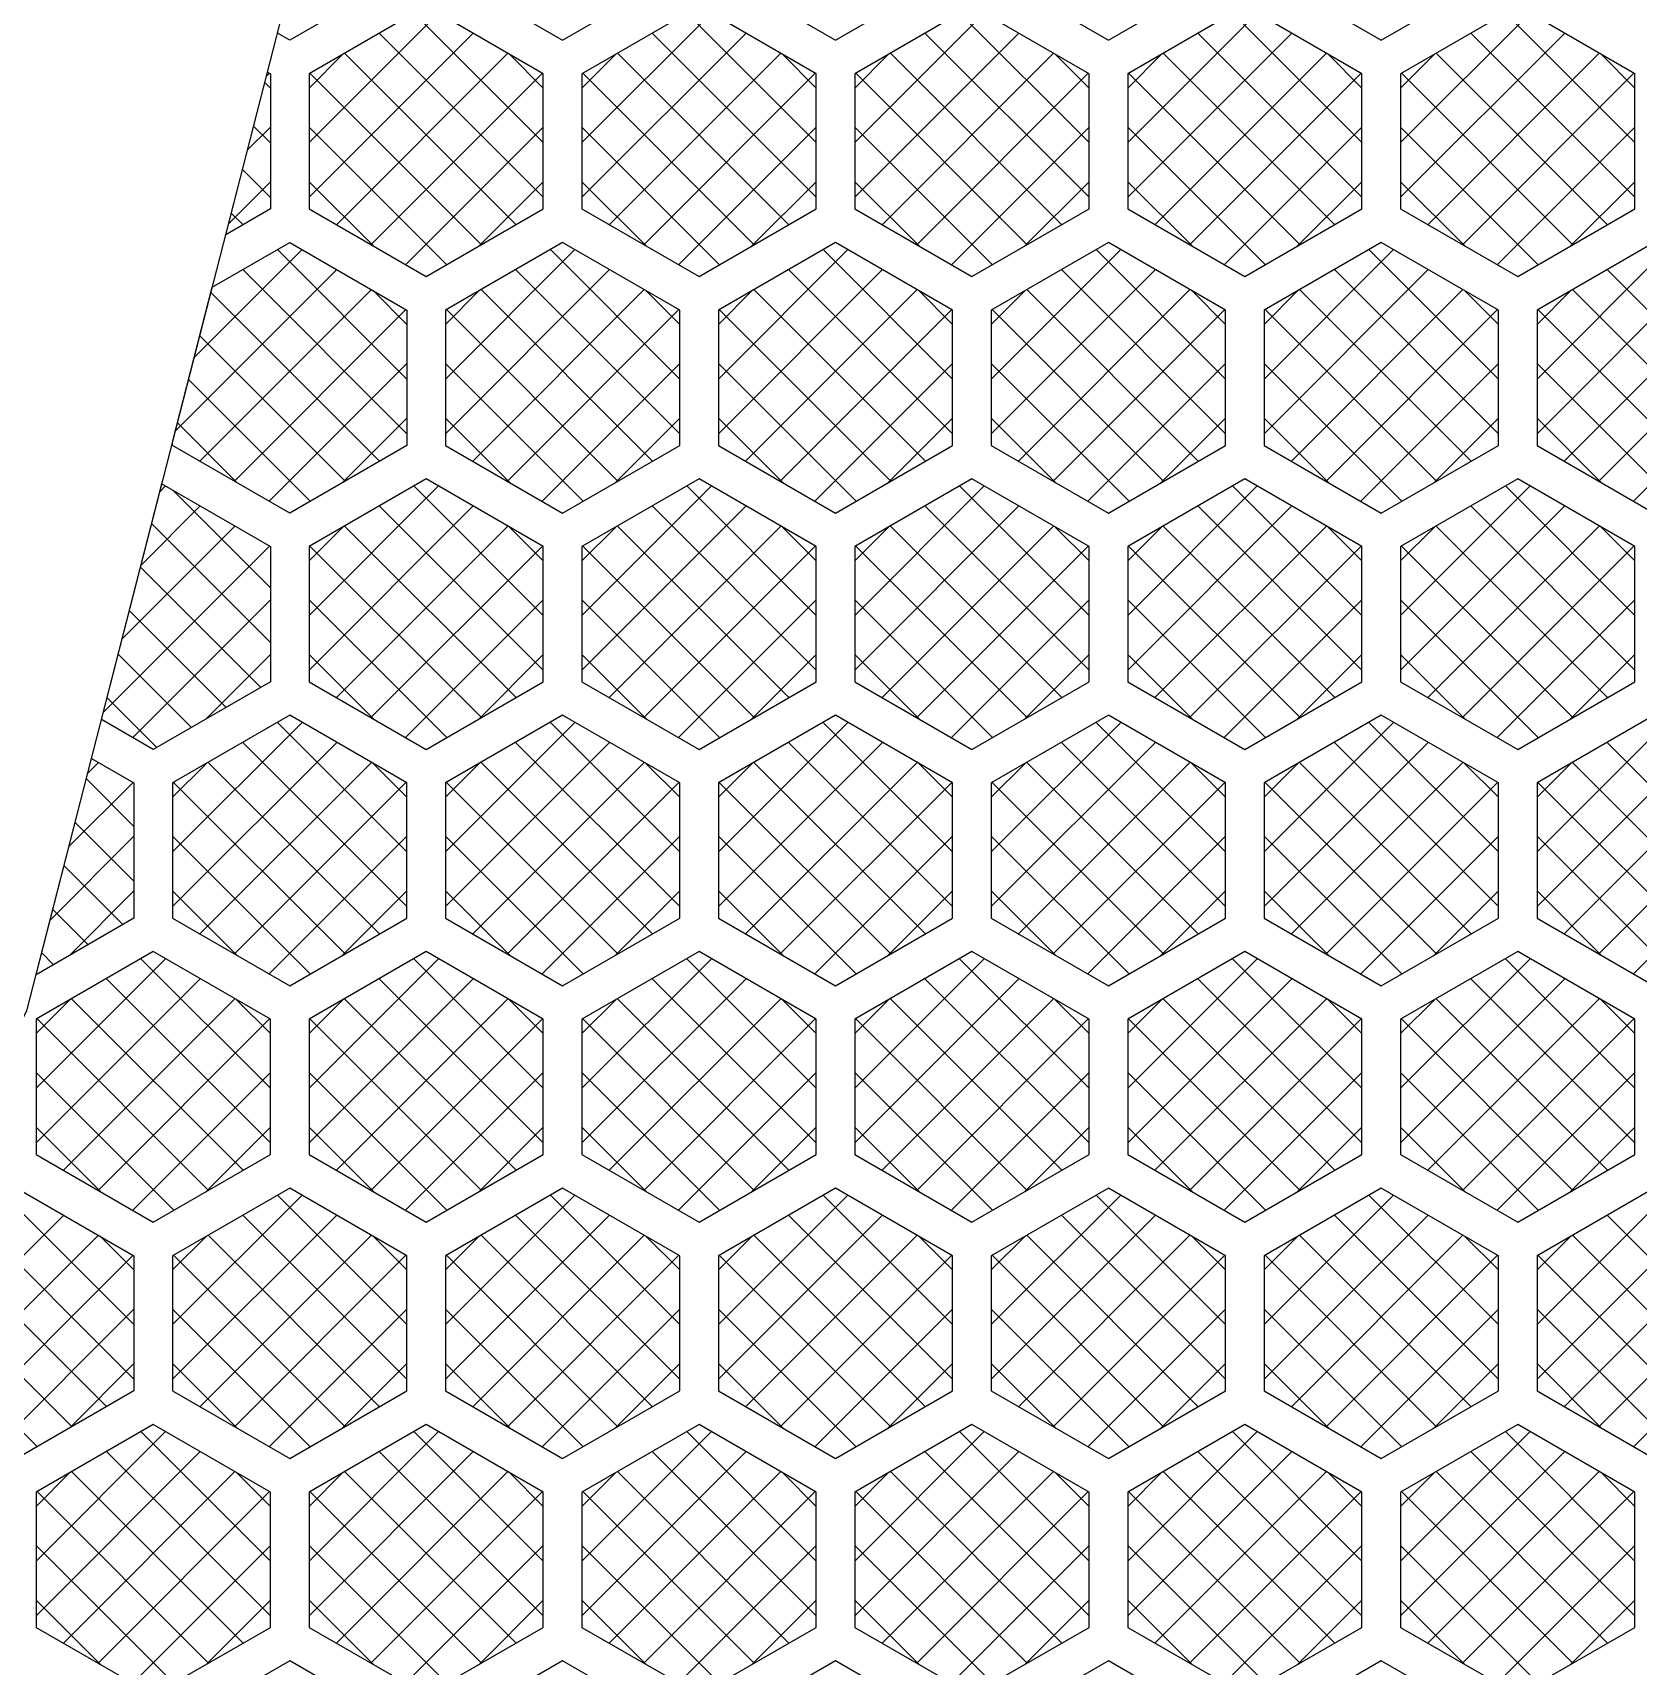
# Model space of a CAD drawing. Header units: millimetres. Extents: x -54 to 79, y -33 to 62.
# Drawn here: x -32.32 to -11.54, y 8.17 to 29.3 of the extents above; entities that cross this region are included whole.
import ezdxf

# ---------------------------------------------------------------- set-up
doc = ezdxf.new("R2010")
doc.units = ezdxf.units.MM
for name, color, linetype in [('fill', 4, 'Continuous'), ('outline', 3, 'Continuous'), ('pattern', 5, 'Continuous')]:
    doc.layers.add(name, color=color, linetype=linetype)

msp = doc.modelspace()

# ---------------------------------------------------------------- linework, layer by layer
at = {"layer": 'fill'}
for points in [[(-28.745, 27.876), (-27.07, 29.551)], [(-27.389, 29.551), (-25.714, 27.876)], [(-25.214, 27.876), (-23.539, 29.551)], [(-23.858, 29.551), (-22.183, 27.876)], [(-21.683, 27.876), (-20.008, 29.551)], [(-20.327, 29.551), (-18.652, 27.876)], [(-18.152, 27.876), (-16.477, 29.551)], [(-16.796, 29.551), (-15.121, 27.876)], [(-14.621, 27.876), (-12.946, 29.551)], [(-13.265, 29.551), (-11.59, 27.876)], [(-28.745, 27.169), (-26.622, 29.292)], [(-27.837, 29.292), (-25.714, 27.169)], [(-25.214, 27.169), (-23.091, 29.292)], [(-24.306, 29.292), (-22.183, 27.169)], [(-21.683, 27.169), (-19.56, 29.292)], [(-20.775, 29.292), (-18.652, 27.169)], [(-18.152, 27.169), (-16.028, 29.292)], [(-17.244, 29.292), (-15.121, 27.169)], [(-14.621, 27.169), (-12.497, 29.292)], [(-13.713, 29.292), (-11.59, 27.169)], [(-28.745, 28.583), (-28.308, 29.02)], [(-28.392, 26.814), (-26.173, 29.033)], [(-28.285, 29.033), (-26.067, 26.814)], [(-26.151, 29.02), (-25.714, 28.583)], [(-25.214, 28.583), (-24.776, 29.02)], [(-24.861, 26.814), (-22.642, 29.033)], [(-24.754, 29.033), (-22.535, 26.814)], [(-22.62, 29.02), (-22.183, 28.583)], [(-21.683, 28.583), (-21.245, 29.02)], [(-21.33, 26.814), (-19.111, 29.033)], [(-21.223, 29.033), (-19.004, 26.814)], [(-19.089, 29.02), (-18.652, 28.583)], [(-18.152, 28.583), (-17.714, 29.02)], [(-17.799, 26.814), (-15.58, 29.033)], [(-17.692, 29.033), (-15.473, 26.814)], [(-15.558, 29.02), (-15.121, 28.583)], [(-14.621, 28.583), (-14.183, 29.02)], [(-14.268, 26.814), (-12.049, 29.033)], [(-14.161, 29.033), (-11.942, 26.814)], [(-12.027, 29.02), (-11.59, 28.583)], [(-29.298, 28.733), (-29.256, 28.774)], [(-28.734, 28.774), (-26.515, 26.555)], [(-27.944, 26.555), (-25.725, 28.774)], [(-25.203, 28.774), (-22.984, 26.555)], [(-24.413, 26.555), (-22.194, 28.774)], [(-21.672, 28.774), (-19.453, 26.555)], [(-20.882, 26.555), (-18.663, 28.774)], [(-18.14, 28.774), (-15.922, 26.555)], [(-17.351, 26.555), (-15.132, 28.774)], [(-14.609, 28.774), (-12.39, 26.555)], [(-13.82, 26.555), (-11.601, 28.774)], [(-29.318, 28.654), (-29.245, 28.581)], [(-29.542, 27.782), (-29.245, 28.078)], [(-29.462, 28.091), (-29.245, 27.874)], [(-28.745, 28.078), (-26.963, 26.297)], [(-27.496, 26.297), (-25.714, 28.078)], [(-25.214, 28.078), (-23.432, 26.297)], [(-23.965, 26.297), (-22.183, 28.078)], [(-21.683, 28.078), (-19.901, 26.297)], [(-20.434, 26.297), (-18.652, 28.078)], [(-18.152, 28.078), (-16.37, 26.297)], [(-16.903, 26.297), (-15.121, 28.078)], [(-14.621, 28.078), (-12.839, 26.297)], [(-13.371, 26.297), (-11.59, 28.078)], [(-29.607, 27.528), (-29.245, 27.167)], [(-29.785, 26.831), (-29.245, 27.371)], [(-28.745, 27.371), (-27.908, 26.535)], [(-26.55, 26.535), (-25.714, 27.371)], [(-25.214, 27.371), (-24.377, 26.535)], [(-23.019, 26.535), (-22.183, 27.371)], [(-21.683, 27.371), (-20.846, 26.535)], [(-19.488, 26.535), (-18.652, 27.371)], [(-18.152, 27.371), (-17.315, 26.535)], [(-15.957, 26.535), (-15.121, 27.371)], [(-14.621, 27.371), (-13.784, 26.535)], [(-12.426, 26.535), (-11.59, 27.371)], [(-29.751, 26.965), (-29.599, 26.813)], [(-30.229, 25.099), (-28.836, 26.493)], [(-29.154, 26.493), (-27.479, 24.818)], [(-26.979, 24.818), (-25.304, 26.493)], [(-25.623, 26.493), (-23.948, 24.818)], [(-23.448, 24.818), (-21.773, 26.493)], [(-22.092, 26.493), (-20.417, 24.818)], [(-19.917, 24.818), (-18.242, 26.493)], [(-18.561, 26.493), (-16.886, 24.818)], [(-16.386, 24.818), (-14.711, 26.493)], [(-15.03, 26.493), (-13.355, 24.818)], [(-12.855, 24.818), (-11.18, 26.493)], [(-30.473, 24.148), (-28.387, 26.234)], [(-29.603, 26.234), (-27.479, 24.111)], [(-26.979, 24.111), (-24.856, 26.234)], [(-26.072, 26.234), (-23.948, 24.111)], [(-23.448, 24.111), (-21.325, 26.234)], [(-22.541, 26.234), (-20.417, 24.111)], [(-19.917, 24.111), (-17.794, 26.234)], [(-19.009, 26.234), (-16.886, 24.111)], [(-16.386, 24.111), (-14.263, 26.234)], [(-15.478, 26.234), (-13.355, 24.111)], [(-12.855, 24.111), (-10.732, 26.234)], [(-11.947, 26.234), (-9.824, 24.111)], [(-30.158, 23.756), (-27.939, 25.975)], [(-30.014, 25.938), (-27.832, 23.756)], [(-27.917, 25.962), (-27.479, 25.525)], [(-26.979, 25.525), (-26.542, 25.962)], [(-26.627, 23.756), (-24.408, 25.975)], [(-26.52, 25.975), (-24.301, 23.756)], [(-24.386, 25.962), (-23.948, 25.525)], [(-23.448, 25.525), (-23.011, 25.962)], [(-23.096, 23.756), (-20.877, 25.975)], [(-22.989, 25.975), (-20.77, 23.756)], [(-20.855, 25.962), (-20.417, 25.525)], [(-19.917, 25.525), (-19.48, 25.962)], [(-19.565, 23.756), (-17.346, 25.975)], [(-19.458, 25.975), (-17.239, 23.756)], [(-17.324, 25.962), (-16.886, 25.525)], [(-16.386, 25.525), (-15.949, 25.962)], [(-16.034, 23.756), (-13.815, 25.975)], [(-15.927, 25.975), (-13.708, 23.756)], [(-13.793, 25.962), (-13.355, 25.525)], [(-12.855, 25.525), (-12.418, 25.962)], [(-12.502, 23.756), (-10.284, 25.975)], [(-12.396, 25.975), (-10.177, 23.756)], [(-29.71, 23.497), (-27.491, 25.716)], [(-26.968, 25.716), (-24.749, 23.497)], [(-26.179, 23.497), (-23.96, 25.716)], [(-23.437, 25.716), (-21.218, 23.497)], [(-22.647, 23.497), (-20.429, 25.716)], [(-19.906, 25.716), (-17.687, 23.497)], [(-19.116, 23.497), (-16.897, 25.716)], [(-16.375, 25.716), (-14.156, 23.497)], [(-15.585, 23.497), (-13.366, 25.716)], [(-12.844, 25.716), (-10.625, 23.497)], [(-12.054, 23.497), (-9.835, 25.716)], [(-30.158, 25.375), (-28.28, 23.497)], [(-29.261, 23.239), (-27.479, 25.02)], [(-26.979, 25.02), (-25.198, 23.239)], [(-25.73, 23.239), (-23.948, 25.02)], [(-23.448, 25.02), (-21.666, 23.239)], [(-22.199, 23.239), (-20.417, 25.02)], [(-19.917, 25.02), (-18.135, 23.239)], [(-18.668, 23.239), (-16.886, 25.02)], [(-16.386, 25.02), (-14.604, 23.239)], [(-15.137, 23.239), (-13.355, 25.02)], [(-12.855, 25.02), (-11.073, 23.239)], [(-11.606, 23.239), (-9.824, 25.02)], [(-30.303, 24.813), (-28.729, 23.239)], [(-28.316, 23.477), (-27.479, 24.313)], [(-26.979, 24.313), (-26.143, 23.477)], [(-24.785, 23.477), (-23.948, 24.313)], [(-23.448, 24.313), (-22.612, 23.477)], [(-21.254, 23.477), (-20.417, 24.313)], [(-19.917, 24.313), (-19.081, 23.477)], [(-17.723, 23.477), (-16.886, 24.313)], [(-16.386, 24.313), (-15.55, 23.477)], [(-14.192, 23.477), (-13.355, 24.313)], [(-12.855, 24.313), (-12.019, 23.477)], [(-30.447, 24.25), (-29.674, 23.477)], [(-30.675, 23.361), (-30.601, 23.435)], [(-30.51, 23.382), (-29.245, 22.117)], [(-28.745, 21.76), (-27.07, 23.435)], [(-27.389, 23.435), (-25.714, 21.76)], [(-25.214, 21.76), (-23.539, 23.435)], [(-23.858, 23.435), (-22.183, 21.76)], [(-21.683, 21.76), (-20.008, 23.435)], [(-20.327, 23.435), (-18.652, 21.76)], [(-18.152, 21.76), (-16.477, 23.435)], [(-16.796, 23.435), (-15.121, 21.76)], [(-14.621, 21.76), (-12.946, 23.435)], [(-13.265, 23.435), (-11.59, 21.76)], [(-30.919, 22.41), (-30.153, 23.176)], [(-28.745, 21.053), (-26.622, 23.176)], [(-27.837, 23.176), (-25.714, 21.053)], [(-25.214, 21.053), (-23.091, 23.176)], [(-24.306, 23.176), (-22.183, 21.053)], [(-21.683, 21.053), (-19.56, 23.176)], [(-20.775, 23.176), (-18.652, 21.053)], [(-18.152, 21.053), (-16.028, 23.176)], [(-17.244, 23.176), (-15.121, 21.053)], [(-14.621, 21.053), (-12.497, 23.176)], [(-13.713, 23.176), (-11.59, 21.053)], [(-31.162, 21.459), (-29.705, 22.917)], [(-30.781, 22.946), (-29.245, 21.41)], [(-28.745, 22.467), (-28.308, 22.904)], [(-28.392, 20.698), (-26.173, 22.917)], [(-28.285, 22.917), (-26.067, 20.698)], [(-26.151, 22.904), (-25.714, 22.467)], [(-25.214, 22.467), (-24.776, 22.904)], [(-24.861, 20.698), (-22.642, 22.917)], [(-24.754, 22.917), (-22.535, 20.698)], [(-22.62, 22.904), (-22.183, 22.467)], [(-21.683, 22.467), (-21.245, 22.904)], [(-21.33, 20.698), (-19.111, 22.917)], [(-21.223, 22.917), (-19.004, 20.698)], [(-19.089, 22.904), (-18.652, 22.467)], [(-18.152, 22.467), (-17.714, 22.904)], [(-17.799, 20.698), (-15.58, 22.917)], [(-17.692, 22.917), (-15.473, 20.698)], [(-15.558, 22.904), (-15.121, 22.467)], [(-14.621, 22.467), (-14.183, 22.904)], [(-14.268, 20.698), (-12.049, 22.917)], [(-14.161, 22.917), (-11.942, 20.698)], [(-12.027, 22.904), (-11.59, 22.467)], [(-31.406, 20.508), (-29.256, 22.658)], [(-28.734, 22.658), (-26.515, 20.439)], [(-27.944, 20.439), (-25.725, 22.658)], [(-25.203, 22.658), (-22.984, 20.439)], [(-24.413, 20.439), (-22.194, 22.658)], [(-21.672, 22.658), (-19.453, 20.439)], [(-20.882, 20.439), (-18.663, 22.658)], [(-18.14, 22.658), (-15.922, 20.439)], [(-17.351, 20.439), (-15.132, 22.658)], [(-14.609, 22.658), (-12.39, 20.439)], [(-13.82, 20.439), (-11.601, 22.658)], [(-30.926, 22.383), (-29.371, 20.829)], [(-31.07, 21.821), (-29.819, 20.57)], [(-31.027, 20.181), (-29.245, 21.962)], [(-28.745, 21.962), (-26.963, 20.181)], [(-27.496, 20.181), (-25.714, 21.962)], [(-25.214, 21.962), (-23.432, 20.181)], [(-23.965, 20.181), (-22.183, 21.962)], [(-21.683, 21.962), (-19.901, 20.181)], [(-20.434, 20.181), (-18.652, 21.962)], [(-18.152, 21.962), (-16.37, 20.181)], [(-16.903, 20.181), (-15.121, 21.962)], [(-14.621, 21.962), (-12.839, 20.181)], [(-13.371, 20.181), (-11.59, 21.962)], [(-31.214, 21.258), (-30.268, 20.311)], [(-30.082, 20.419), (-29.245, 21.255)], [(-28.745, 21.255), (-27.908, 20.419)], [(-26.55, 20.419), (-25.714, 21.255)], [(-25.214, 21.255), (-24.377, 20.419)], [(-23.019, 20.419), (-22.183, 21.255)], [(-21.683, 21.255), (-20.846, 20.419)], [(-19.488, 20.419), (-18.652, 21.255)], [(-18.152, 21.255), (-17.315, 20.419)], [(-15.957, 20.419), (-15.121, 21.255)], [(-14.621, 21.255), (-13.784, 20.419)], [(-12.426, 20.419), (-11.59, 21.255)], [(-31.358, 20.695), (-30.716, 20.053)], [(-30.511, 18.702), (-28.836, 20.377)], [(-29.154, 20.377), (-27.479, 18.702)], [(-26.979, 18.702), (-25.304, 20.377)], [(-25.623, 20.377), (-23.948, 18.702)], [(-23.448, 18.702), (-21.773, 20.377)], [(-22.092, 20.377), (-20.417, 18.702)], [(-19.917, 18.702), (-18.242, 20.377)], [(-18.561, 20.377), (-16.886, 18.702)], [(-16.386, 18.702), (-14.711, 20.377)], [(-15.03, 20.377), (-13.355, 18.702)], [(-12.855, 18.702), (-11.18, 20.377)], [(-30.511, 17.995), (-28.387, 20.118)], [(-29.603, 20.118), (-27.479, 17.995)], [(-26.979, 17.995), (-24.856, 20.118)], [(-26.072, 20.118), (-23.948, 17.995)], [(-23.448, 17.995), (-21.325, 20.118)], [(-22.541, 20.118), (-20.417, 17.995)], [(-19.917, 17.995), (-17.794, 20.118)], [(-19.009, 20.118), (-16.886, 17.995)], [(-16.386, 17.995), (-14.263, 20.118)], [(-15.478, 20.118), (-13.355, 17.995)], [(-12.855, 17.995), (-10.732, 20.118)], [(-11.947, 20.118), (-9.824, 17.995)], [(-31.608, 19.721), (-31.47, 19.859)], [(-30.511, 19.409), (-30.073, 19.846)], [(-30.158, 17.64), (-27.939, 19.859)], [(-30.051, 19.859), (-27.832, 17.64)], [(-27.917, 19.846), (-27.479, 19.409)], [(-26.979, 19.409), (-26.542, 19.846)], [(-26.627, 17.64), (-24.408, 19.859)], [(-26.52, 19.859), (-24.301, 17.64)], [(-24.386, 19.846), (-23.948, 19.409)], [(-23.448, 19.409), (-23.011, 19.846)], [(-23.096, 17.64), (-20.877, 19.859)], [(-22.989, 19.859), (-20.77, 17.64)], [(-20.855, 19.846), (-20.417, 19.409)], [(-19.917, 19.409), (-19.48, 19.846)], [(-19.565, 17.64), (-17.346, 19.859)], [(-19.458, 19.859), (-17.239, 17.64)], [(-17.324, 19.846), (-16.886, 19.409)], [(-16.386, 19.409), (-15.949, 19.846)], [(-16.034, 17.64), (-13.815, 19.859)], [(-15.927, 19.859), (-13.708, 17.64)], [(-13.793, 19.846), (-13.355, 19.409)], [(-12.855, 19.409), (-12.418, 19.846)], [(-12.502, 17.64), (-10.284, 19.859)], [(-12.396, 19.859), (-10.177, 17.64)], [(-31.852, 18.77), (-31.022, 19.6)], [(-31.627, 19.645), (-31.011, 19.029)], [(-30.499, 19.6), (-28.28, 17.381)], [(-29.71, 17.381), (-27.491, 19.6)], [(-26.968, 19.6), (-24.749, 17.381)], [(-26.179, 17.381), (-23.96, 19.6)], [(-23.437, 19.6), (-21.218, 17.381)], [(-22.647, 17.381), (-20.429, 19.6)], [(-19.906, 19.6), (-17.687, 17.381)], [(-19.116, 17.381), (-16.897, 19.6)], [(-16.375, 19.6), (-14.156, 17.381)], [(-15.585, 17.381), (-13.366, 19.6)], [(-12.844, 19.6), (-10.625, 17.381)], [(-12.054, 17.381), (-9.835, 19.6)], [(-31.772, 19.083), (-31.011, 18.322)], [(-32.096, 17.819), (-31.011, 18.904)], [(-30.511, 18.904), (-28.729, 17.123)], [(-29.261, 17.123), (-27.479, 18.904)], [(-26.979, 18.904), (-25.198, 17.123)], [(-25.73, 17.123), (-23.948, 18.904)], [(-23.448, 18.904), (-21.666, 17.123)], [(-22.199, 17.123), (-20.417, 18.904)], [(-19.917, 18.904), (-18.135, 17.123)], [(-18.668, 17.123), (-16.886, 18.904)], [(-16.386, 18.904), (-14.604, 17.123)], [(-15.137, 17.123), (-13.355, 18.904)], [(-12.855, 18.904), (-11.073, 17.123)], [(-11.606, 17.123), (-9.824, 18.904)], [(-31.916, 18.52), (-31.156, 17.76)], [(-31.847, 17.361), (-31.011, 18.197)], [(-30.511, 18.197), (-29.674, 17.361)], [(-28.316, 17.361), (-27.479, 18.197)], [(-26.979, 18.197), (-26.143, 17.361)], [(-24.785, 17.361), (-23.948, 18.197)], [(-23.448, 18.197), (-22.612, 17.361)], [(-21.254, 17.361), (-20.417, 18.197)], [(-19.917, 18.197), (-19.081, 17.361)], [(-17.723, 17.361), (-16.886, 18.197)], [(-16.386, 18.197), (-15.55, 17.361)], [(-14.192, 17.361), (-13.355, 18.197)], [(-12.855, 18.197), (-12.019, 17.361)], [(-32.06, 17.957), (-31.604, 17.501)], [(-32.205, 17.394), (-32.053, 17.242)], [(-32.276, 15.644), (-30.601, 17.319)], [(-30.92, 17.319), (-29.245, 15.644)], [(-28.745, 15.644), (-27.07, 17.319)], [(-27.389, 17.319), (-25.714, 15.644)], [(-25.214, 15.644), (-23.539, 17.319)], [(-23.858, 17.319), (-22.183, 15.644)], [(-21.683, 15.644), (-20.008, 17.319)], [(-20.327, 17.319), (-18.652, 15.644)], [(-18.152, 15.644), (-16.477, 17.319)], [(-16.796, 17.319), (-15.121, 15.644)], [(-14.621, 15.644), (-12.946, 17.319)], [(-13.265, 17.319), (-11.59, 15.644)], [(-32.276, 14.937), (-30.153, 17.06)], [(-31.368, 17.06), (-29.245, 14.937)], [(-28.745, 14.937), (-26.622, 17.06)], [(-27.837, 17.06), (-25.714, 14.937)], [(-25.214, 14.937), (-23.091, 17.06)], [(-24.306, 17.06), (-22.183, 14.937)], [(-21.683, 14.937), (-19.56, 17.06)], [(-20.775, 17.06), (-18.652, 14.937)], [(-18.152, 14.937), (-16.028, 17.06)], [(-17.244, 17.06), (-15.121, 14.937)], [(-14.621, 14.937), (-12.497, 17.06)], [(-13.713, 17.06), (-11.59, 14.937)], [(-32.276, 16.351), (-31.839, 16.788)], [(-31.923, 14.582), (-29.705, 16.801)], [(-31.817, 16.801), (-29.598, 14.582)], [(-29.682, 16.788), (-29.245, 16.351)], [(-28.745, 16.351), (-28.308, 16.788)], [(-28.392, 14.582), (-26.173, 16.801)], [(-28.285, 16.801), (-26.067, 14.582)], [(-26.151, 16.788), (-25.714, 16.351)], [(-25.214, 16.351), (-24.776, 16.788)], [(-24.861, 14.582), (-22.642, 16.801)], [(-24.754, 16.801), (-22.535, 14.582)], [(-22.62, 16.788), (-22.183, 16.351)], [(-21.683, 16.351), (-21.245, 16.788)], [(-21.33, 14.582), (-19.111, 16.801)], [(-21.223, 16.801), (-19.004, 14.582)], [(-19.089, 16.788), (-18.652, 16.351)], [(-18.152, 16.351), (-17.714, 16.788)], [(-17.799, 14.582), (-15.58, 16.801)], [(-17.692, 16.801), (-15.473, 14.582)], [(-15.558, 16.788), (-15.121, 16.351)], [(-14.621, 16.351), (-14.183, 16.788)], [(-14.268, 14.582), (-12.049, 16.801)], [(-14.161, 16.801), (-11.942, 14.582)], [(-12.027, 16.788), (-11.59, 16.351)], [(-32.265, 16.542), (-30.046, 14.323)], [(-31.475, 14.323), (-29.256, 16.542)], [(-28.734, 16.542), (-26.515, 14.323)], [(-27.944, 14.323), (-25.725, 16.542)], [(-25.203, 16.542), (-22.984, 14.323)], [(-24.413, 14.323), (-22.194, 16.542)], [(-21.672, 16.542), (-19.453, 14.323)], [(-20.882, 14.323), (-18.663, 16.542)], [(-18.14, 16.542), (-15.922, 14.323)], [(-17.351, 14.323), (-15.132, 16.542)], [(-14.609, 16.542), (-12.39, 14.323)], [(-13.82, 14.323), (-11.601, 16.542)], [(-32.276, 15.846), (-30.494, 14.065)], [(-31.027, 14.065), (-29.245, 15.846)], [(-28.745, 15.846), (-26.963, 14.065)], [(-27.496, 14.065), (-25.714, 15.846)], [(-25.214, 15.846), (-23.432, 14.065)], [(-23.965, 14.065), (-22.183, 15.846)], [(-21.683, 15.846), (-19.901, 14.065)], [(-20.434, 14.065), (-18.652, 15.846)], [(-18.152, 15.846), (-16.37, 14.065)], [(-16.903, 14.065), (-15.121, 15.846)], [(-14.621, 15.846), (-12.839, 14.065)], [(-13.371, 14.065), (-11.59, 15.846)], [(-32.276, 15.139), (-31.44, 14.303)], [(-30.082, 14.303), (-29.245, 15.139)], [(-28.745, 15.139), (-27.908, 14.303)], [(-26.55, 14.303), (-25.714, 15.139)], [(-25.214, 15.139), (-24.377, 14.303)], [(-23.019, 14.303), (-22.183, 15.139)], [(-21.683, 15.139), (-20.846, 14.303)], [(-19.488, 14.303), (-18.652, 15.139)], [(-18.152, 15.139), (-17.315, 14.303)], [(-15.957, 14.303), (-15.121, 15.139)], [(-14.621, 15.139), (-13.784, 14.303)], [(-12.426, 14.303), (-11.59, 15.139)], [(-32.686, 14.261), (-31.011, 12.586)], [(-30.511, 12.586), (-28.836, 14.261)], [(-29.154, 14.261), (-27.479, 12.586)], [(-26.979, 12.586), (-25.304, 14.261)], [(-25.623, 14.261), (-23.948, 12.586)], [(-23.448, 12.586), (-21.773, 14.261)], [(-22.092, 14.261), (-20.417, 12.586)], [(-19.917, 12.586), (-18.242, 14.261)], [(-18.561, 14.261), (-16.886, 12.586)], [(-16.386, 12.586), (-14.711, 14.261)], [(-15.03, 14.261), (-13.355, 12.586)], [(-12.855, 12.586), (-11.18, 14.261)], [(-34.042, 11.879), (-31.918, 14.002)], [(-33.134, 14.002), (-31.011, 11.879)], [(-30.511, 11.879), (-28.387, 14.002)], [(-29.603, 14.002), (-27.479, 11.879)], [(-26.979, 11.879), (-24.856, 14.002)], [(-26.072, 14.002), (-23.948, 11.879)], [(-23.448, 11.879), (-21.325, 14.002)], [(-22.541, 14.002), (-20.417, 11.879)], [(-19.917, 11.879), (-17.794, 14.002)], [(-19.009, 14.002), (-16.886, 11.879)], [(-16.386, 11.879), (-14.263, 14.002)], [(-15.478, 14.002), (-13.355, 11.879)], [(-12.855, 11.879), (-10.732, 14.002)], [(-11.947, 14.002), (-9.824, 11.879)], [(-33.689, 11.524), (-31.47, 13.743)], [(-33.582, 13.743), (-31.363, 11.524)], [(-30.158, 11.524), (-27.939, 13.743)], [(-30.051, 13.743), (-27.832, 11.524)], [(-26.627, 11.524), (-24.408, 13.743)], [(-26.52, 13.743), (-24.301, 11.524)], [(-23.096, 11.524), (-20.877, 13.743)], [(-22.989, 13.743), (-20.77, 11.524)], [(-19.565, 11.524), (-17.346, 13.743)], [(-19.458, 13.743), (-17.239, 11.524)], [(-16.034, 11.524), (-13.815, 13.743)], [(-15.927, 13.743), (-13.708, 11.524)], [(-12.502, 11.524), (-10.284, 13.743)], [(-12.396, 13.743), (-10.177, 11.524)], [(-31.448, 13.73), (-31.011, 13.293)], [(-30.511, 13.293), (-30.073, 13.73)], [(-27.917, 13.73), (-27.479, 13.293)], [(-26.979, 13.293), (-26.542, 13.73)], [(-24.386, 13.73), (-23.948, 13.293)], [(-23.448, 13.293), (-23.011, 13.73)], [(-20.855, 13.73), (-20.417, 13.293)], [(-19.917, 13.293), (-19.48, 13.73)], [(-17.324, 13.73), (-16.886, 13.293)], [(-16.386, 13.293), (-15.949, 13.73)], [(-13.793, 13.73), (-13.355, 13.293)], [(-12.855, 13.293), (-12.418, 13.73)], [(-34.014, 13.468), (-31.811, 11.265)], [(-33.241, 11.265), (-31.022, 13.484)], [(-30.499, 13.484), (-28.28, 11.265)], [(-29.71, 11.265), (-27.491, 13.484)], [(-26.968, 13.484), (-24.749, 11.265)], [(-26.179, 11.265), (-23.96, 13.484)], [(-23.437, 13.484), (-21.218, 11.265)], [(-22.647, 11.265), (-20.429, 13.484)], [(-19.906, 13.484), (-17.687, 11.265)], [(-19.116, 11.265), (-16.897, 13.484)], [(-16.375, 13.484), (-14.156, 11.265)], [(-15.585, 11.265), (-13.366, 13.484)], [(-12.844, 13.484), (-10.625, 11.265)], [(-12.054, 11.265), (-9.835, 13.484)], [(-34.042, 12.788), (-32.26, 11.007)], [(-32.792, 11.007), (-31.011, 12.788)], [(-30.511, 12.788), (-28.729, 11.007)], [(-29.261, 11.007), (-27.479, 12.788)], [(-26.979, 12.788), (-25.198, 11.007)], [(-25.73, 11.007), (-23.948, 12.788)], [(-23.448, 12.788), (-21.666, 11.007)], [(-22.199, 11.007), (-20.417, 12.788)], [(-19.917, 12.788), (-18.135, 11.007)], [(-18.668, 11.007), (-16.886, 12.788)], [(-16.386, 12.788), (-14.604, 11.007)], [(-15.137, 11.007), (-13.355, 12.788)], [(-12.855, 12.788), (-11.073, 11.007)], [(-11.606, 11.007), (-9.824, 12.788)], [(-31.847, 11.245), (-31.011, 12.081)], [(-30.511, 12.081), (-29.674, 11.245)], [(-28.316, 11.245), (-27.479, 12.081)], [(-26.979, 12.081), (-26.143, 11.245)], [(-24.785, 11.245), (-23.948, 12.081)], [(-23.448, 12.081), (-22.612, 11.245)], [(-21.254, 11.245), (-20.417, 12.081)], [(-19.917, 12.081), (-19.081, 11.245)], [(-17.723, 11.245), (-16.886, 12.081)], [(-16.386, 12.081), (-15.55, 11.245)], [(-14.192, 11.245), (-13.355, 12.081)], [(-12.855, 12.081), (-12.019, 11.245)], [(-32.276, 9.528), (-30.601, 11.203)], [(-30.92, 11.203), (-29.245, 9.528)], [(-28.745, 9.528), (-27.07, 11.203)], [(-27.389, 11.203), (-25.714, 9.528)], [(-25.214, 9.528), (-23.539, 11.203)], [(-23.858, 11.203), (-22.183, 9.528)], [(-21.683, 9.528), (-20.008, 11.203)], [(-20.327, 11.203), (-18.652, 9.528)], [(-18.152, 9.528), (-16.477, 11.203)], [(-16.796, 11.203), (-15.121, 9.528)], [(-14.621, 9.528), (-12.946, 11.203)], [(-13.265, 11.203), (-11.59, 9.528)], [(-32.276, 8.821), (-30.153, 10.944)], [(-31.368, 10.944), (-29.245, 8.821)], [(-28.745, 8.821), (-26.622, 10.944)], [(-27.837, 10.944), (-25.714, 8.821)], [(-25.214, 8.821), (-23.091, 10.944)], [(-24.306, 10.944), (-22.183, 8.821)], [(-21.683, 8.821), (-19.56, 10.944)], [(-20.775, 10.944), (-18.652, 8.821)], [(-18.152, 8.821), (-16.028, 10.944)], [(-17.244, 10.944), (-15.121, 8.821)], [(-14.621, 8.821), (-12.497, 10.944)], [(-13.713, 10.944), (-11.59, 8.821)], [(-32.276, 10.235), (-31.839, 10.672)], [(-31.923, 8.466), (-29.705, 10.685)], [(-31.817, 10.685), (-29.598, 8.466)], [(-29.682, 10.672), (-29.245, 10.235)], [(-28.745, 10.235), (-28.308, 10.672)], [(-28.392, 8.466), (-26.173, 10.685)], [(-28.285, 10.685), (-26.067, 8.466)], [(-26.151, 10.672), (-25.714, 10.235)], [(-25.214, 10.235), (-24.776, 10.672)], [(-24.861, 8.466), (-22.642, 10.685)], [(-24.754, 10.685), (-22.535, 8.466)], [(-22.62, 10.672), (-22.183, 10.235)], [(-21.683, 10.235), (-21.245, 10.672)], [(-21.33, 8.466), (-19.111, 10.685)], [(-21.223, 10.685), (-19.004, 8.466)], [(-19.089, 10.672), (-18.652, 10.235)], [(-18.152, 10.235), (-17.714, 10.672)], [(-17.799, 8.466), (-15.58, 10.685)], [(-17.692, 10.685), (-15.473, 8.466)], [(-15.558, 10.672), (-15.121, 10.235)], [(-14.621, 10.235), (-14.183, 10.672)], [(-14.268, 8.466), (-12.049, 10.685)], [(-14.161, 10.685), (-11.942, 8.466)], [(-12.027, 10.672), (-11.59, 10.235)], [(-32.265, 10.426), (-30.046, 8.207)], [(-31.475, 8.207), (-29.256, 10.426)], [(-28.734, 10.426), (-26.515, 8.207)], [(-27.944, 8.207), (-25.725, 10.426)], [(-25.203, 10.426), (-22.984, 8.207)], [(-24.413, 8.207), (-22.194, 10.426)], [(-21.672, 10.426), (-19.453, 8.207)], [(-20.882, 8.207), (-18.663, 10.426)], [(-18.14, 10.426), (-15.922, 8.207)], [(-17.351, 8.207), (-15.132, 10.426)], [(-14.609, 10.426), (-12.39, 8.207)], [(-13.82, 8.207), (-11.601, 10.426)], [(-32.276, 9.73), (-30.494, 7.948)], [(-31.027, 7.948), (-29.245, 9.73)], [(-28.745, 9.73), (-26.963, 7.948)], [(-27.496, 7.948), (-25.714, 9.73)], [(-25.214, 9.73), (-23.432, 7.948)], [(-23.965, 7.948), (-22.183, 9.73)], [(-21.683, 9.73), (-19.901, 7.948)], [(-20.434, 7.948), (-18.652, 9.73)], [(-18.152, 9.73), (-16.37, 7.948)], [(-16.903, 7.948), (-15.121, 9.73)], [(-14.621, 9.73), (-12.839, 7.948)], [(-13.371, 7.948), (-11.59, 9.73)], [(-32.276, 9.023), (-31.44, 8.187)], [(-30.082, 8.187), (-29.245, 9.023)], [(-28.745, 9.023), (-27.908, 8.187)], [(-26.55, 8.187), (-25.714, 9.023)], [(-25.214, 9.023), (-24.377, 8.187)], [(-23.019, 8.187), (-22.183, 9.023)], [(-21.683, 9.023), (-20.846, 8.187)], [(-19.488, 8.187), (-18.652, 9.023)], [(-18.152, 9.023), (-17.315, 8.187)], [(-15.957, 8.187), (-15.121, 9.023)], [(-14.621, 9.023), (-13.784, 8.187)], [(-12.426, 8.187), (-11.59, 9.023)]]:
    msp.add_lwpolyline(points, dxfattribs=at)
at = {"layer": 'outline'}
msp.add_lwpolyline([(0.985, 29.309), (8.922, 26.687), (8.253, 24.999), (-13.464, -32.356), (-53.744, -32.825), (-53.059, -28.734), (-51.912, -24.247), (-47.988, -13.98), (-32.396, 16.646), (-27.912, 34.14)], dxfattribs=at)
at = {"layer": 'pattern'}
for points in [[(-23.948, 31.826), (-25.464, 32.701), (-26.979, 31.826), (-26.979, 30.076), (-25.464, 29.201), (-23.948, 30.076)], [(-20.417, 31.826), (-21.933, 32.701), (-23.448, 31.826), (-23.448, 30.076), (-21.933, 29.201), (-20.417, 30.076)], [(-16.886, 31.826), (-18.402, 32.701), (-19.917, 31.826), (-19.917, 30.076), (-18.402, 29.201), (-16.886, 30.076)], [(-13.355, 31.826), (-14.871, 32.701), (-16.386, 31.826), (-16.386, 30.076), (-14.871, 29.201), (-13.355, 30.076)], [(-28.373, 32.342), (-27.479, 31.826), (-27.479, 30.076), (-28.995, 29.201), (-29.154, 29.293)], [(-25.714, 28.768), (-27.229, 29.643), (-28.745, 28.768), (-28.745, 27.018), (-27.229, 26.143), (-25.714, 27.018)], [(-22.183, 28.768), (-23.698, 29.643), (-25.214, 28.768), (-25.214, 27.018), (-23.698, 26.143), (-22.183, 27.018)], [(-18.652, 28.768), (-20.167, 29.643), (-21.683, 28.768), (-21.683, 27.018), (-20.167, 26.143), (-18.652, 27.018)], [(-15.121, 28.768), (-16.636, 29.643), (-18.152, 28.768), (-18.152, 27.018), (-16.636, 26.143), (-15.121, 27.018)], [(-11.59, 28.768), (-13.105, 29.643), (-14.621, 28.768), (-14.621, 27.018), (-13.105, 26.143), (-11.59, 27.018)], [(-29.283, 28.79), (-29.245, 28.768), (-29.245, 27.018), (-29.823, 26.684)], [(-29.997, 26.006), (-28.995, 26.585), (-27.479, 25.71), (-27.479, 23.96), (-28.995, 23.085), (-30.511, 23.96), (-30.511, 24.002)], [(-23.948, 25.71), (-25.464, 26.585), (-26.979, 25.71), (-26.979, 23.96), (-25.464, 23.085), (-23.948, 23.96)], [(-20.417, 25.71), (-21.933, 26.585), (-23.448, 25.71), (-23.448, 23.96), (-21.933, 23.085), (-20.417, 23.96)], [(-16.886, 25.71), (-18.402, 26.585), (-19.917, 25.71), (-19.917, 23.96), (-18.402, 23.085), (-16.886, 23.96)], [(-13.355, 25.71), (-14.871, 26.585), (-16.386, 25.71), (-16.386, 23.96), (-14.871, 23.085), (-13.355, 23.96)], [(-9.824, 25.71), (-11.34, 26.585), (-12.855, 25.71), (-12.855, 23.96), (-11.34, 23.085), (-9.824, 23.96)], [(-30.649, 23.462), (-29.245, 22.652), (-29.245, 20.902), (-30.761, 20.027), (-31.43, 20.414)], [(-25.714, 22.652), (-27.229, 23.527), (-28.745, 22.652), (-28.745, 20.902), (-27.229, 20.027), (-25.714, 20.902)], [(-22.183, 22.652), (-23.698, 23.527), (-25.214, 22.652), (-25.214, 20.902), (-23.698, 20.027), (-22.183, 20.902)], [(-18.652, 22.652), (-20.167, 23.527), (-21.683, 22.652), (-21.683, 20.902), (-20.167, 20.027), (-18.652, 20.902)], [(-15.121, 22.652), (-16.636, 23.527), (-18.152, 22.652), (-18.152, 20.902), (-16.636, 20.027), (-15.121, 20.902)], [(-11.59, 22.652), (-13.105, 23.527), (-14.621, 22.652), (-14.621, 20.902), (-13.105, 20.027), (-11.59, 20.902)], [(-27.479, 19.594), (-28.995, 20.469), (-30.511, 19.594), (-30.511, 17.844), (-28.995, 16.969), (-27.479, 17.844)], [(-23.948, 19.594), (-25.464, 20.469), (-26.979, 19.594), (-26.979, 17.844), (-25.464, 16.969), (-23.948, 17.844)], [(-20.417, 19.594), (-21.933, 20.469), (-23.448, 19.594), (-23.448, 17.844), (-21.933, 16.969), (-20.417, 17.844)], [(-16.886, 19.594), (-18.402, 20.469), (-19.917, 19.594), (-19.917, 17.844), (-18.402, 16.969), (-16.886, 17.844)], [(-13.355, 19.594), (-14.871, 20.469), (-16.386, 19.594), (-16.386, 17.844), (-14.871, 16.969), (-13.355, 17.844)], [(-9.824, 19.594), (-11.34, 20.469), (-12.855, 19.594), (-12.855, 17.844), (-11.34, 16.969), (-9.824, 17.844)], [(-31.559, 19.911), (-31.011, 19.594), (-31.011, 17.844), (-32.277, 17.113)], [(-29.245, 16.536), (-30.761, 17.411), (-32.276, 16.536), (-32.276, 14.786), (-30.761, 13.911), (-29.245, 14.786)], [(-25.714, 16.536), (-27.229, 17.411), (-28.745, 16.536), (-28.745, 14.786), (-27.229, 13.911), (-25.714, 14.786)], [(-22.183, 16.536), (-23.698, 17.411), (-25.214, 16.536), (-25.214, 14.786), (-23.698, 13.911), (-22.183, 14.786)], [(-18.652, 16.536), (-20.167, 17.411), (-21.683, 16.536), (-21.683, 14.786), (-20.167, 13.911), (-18.652, 14.786)], [(-15.121, 16.536), (-16.636, 17.411), (-18.152, 16.536), (-18.152, 14.786), (-16.636, 13.911), (-15.121, 14.786)], [(-11.59, 16.536), (-13.105, 17.411), (-14.621, 16.536), (-14.621, 14.786), (-13.105, 13.911), (-11.59, 14.786)], [(-33.996, 13.504), (-32.526, 14.353), (-31.011, 13.478), (-31.011, 11.728), (-32.526, 10.853), (-34.042, 11.728), (-34.042, 13.414)], [(-27.479, 13.478), (-28.995, 14.353), (-30.511, 13.478), (-30.511, 11.728), (-28.995, 10.853), (-27.479, 11.728)], [(-23.948, 13.478), (-25.464, 14.353), (-26.979, 13.478), (-26.979, 11.728), (-25.464, 10.853), (-23.948, 11.728)], [(-20.417, 13.478), (-21.933, 14.353), (-23.448, 13.478), (-23.448, 11.728), (-21.933, 10.853), (-20.417, 11.728)], [(-16.886, 13.478), (-18.402, 14.353), (-19.917, 13.478), (-19.917, 11.728), (-18.402, 10.853), (-16.886, 11.728)], [(-13.355, 13.478), (-14.871, 14.353), (-16.386, 13.478), (-16.386, 11.728), (-14.871, 10.853), (-13.355, 11.728)], [(-9.824, 13.478), (-11.34, 14.353), (-12.855, 13.478), (-12.855, 11.728), (-11.34, 10.853), (-9.824, 11.728)], [(-29.245, 10.42), (-30.761, 11.295), (-32.276, 10.42), (-32.276, 8.67), (-30.761, 7.795), (-29.245, 8.67)], [(-25.714, 10.42), (-27.229, 11.295), (-28.745, 10.42), (-28.745, 8.67), (-27.229, 7.795), (-25.714, 8.67)], [(-22.183, 10.42), (-23.698, 11.295), (-25.214, 10.42), (-25.214, 8.67), (-23.698, 7.795), (-22.183, 8.67)], [(-18.652, 10.42), (-20.167, 11.295), (-21.683, 10.42), (-21.683, 8.67), (-20.167, 7.795), (-18.652, 8.67)], [(-15.121, 10.42), (-16.636, 11.295), (-18.152, 10.42), (-18.152, 8.67), (-16.636, 7.795), (-15.121, 8.67)], [(-11.59, 10.42), (-13.105, 11.295), (-14.621, 10.42), (-14.621, 8.67), (-13.105, 7.795), (-11.59, 8.67)], [(-27.479, 7.362), (-28.995, 8.237), (-30.511, 7.362), (-30.511, 5.612), (-28.995, 4.737), (-27.479, 5.612)], [(-23.948, 7.362), (-25.464, 8.237), (-26.979, 7.362), (-26.979, 5.612), (-25.464, 4.737), (-23.948, 5.612)], [(-20.417, 7.362), (-21.933, 8.237), (-23.448, 7.362), (-23.448, 5.612), (-21.933, 4.737), (-20.417, 5.612)], [(-16.886, 7.362), (-18.402, 8.237), (-19.917, 7.362), (-19.917, 5.612), (-18.402, 4.737), (-16.886, 5.612)], [(-13.355, 7.362), (-14.871, 8.237), (-16.386, 7.362), (-16.386, 5.612), (-14.871, 4.737), (-13.355, 5.612)]]:
    msp.add_lwpolyline(points, close=True, dxfattribs=at)

doc.saveas('drawing.dxf')
